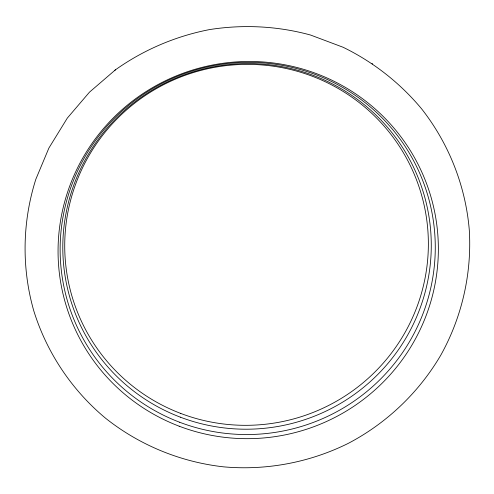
<?xml version="1.0" encoding="UTF-8"?>
<svg xmlns="http://www.w3.org/2000/svg" width="494" height="494" viewBox="0 0 494 494"><rect width="100%" height="100%" fill="white"/><g stroke="black" fill="none" stroke-linecap="round" stroke-linejoin="round"><path stroke-width="0.74" d="M115.454 69.808L89.494 92.143L67.326 118.085L48.887 148.064L35.827 179.285C22.279 222.016 21.495 267.736 33.79 310.856C46.782 352.667 71.865 390.186 105.525 418.183C139.388 445.119 180.576 462.051 223.572 466.842C266.488 470.689 310.022 462.446 348.573 443.211C386.753 423.117 418.9 392.495 440.734 355.266C461.927 317.265 471.937 273.571 469.3 230.13C465.638 186.028 448.892 143.563 421.555 108.773C400.041 82.961 373.322 61.991 343.12 47.27L310.59 35.049C277.665 26.021 243.209 24.28 209.499 29.597C175.642 36.155 143.581 49.851 115.454 69.808L114.627 70.512M372.056 63.547L372.575 63.948M180.785 413.447A181.971 180.316 -17.7 0 0 426.229 216.31A181.971 180.316 -17.7 0 0 132.627 104.796A181.971 180.316 -17.7 0 0 180.785 413.447M180.316 417.158A184.398 182.681 -17.7 0 0 429.119 217.508A184.398 182.681 -17.7 0 0 131.657 104.444A184.398 182.681 -17.7 0 0 180.316 417.158M179.674 422.253A187.739 185.923 -17.7 0 0 433.096 219.151A187.739 185.923 -17.7 0 0 130.33 103.956A187.739 185.923 -17.7 0 0 179.674 422.253M179.174 426.199A190.326 188.43 -17.7 0 0 436.171 220.423A190.326 188.43 -17.7 0 0 129.298 103.579A190.326 188.43 -17.7 0 0 179.174 426.199"/></g></svg>
